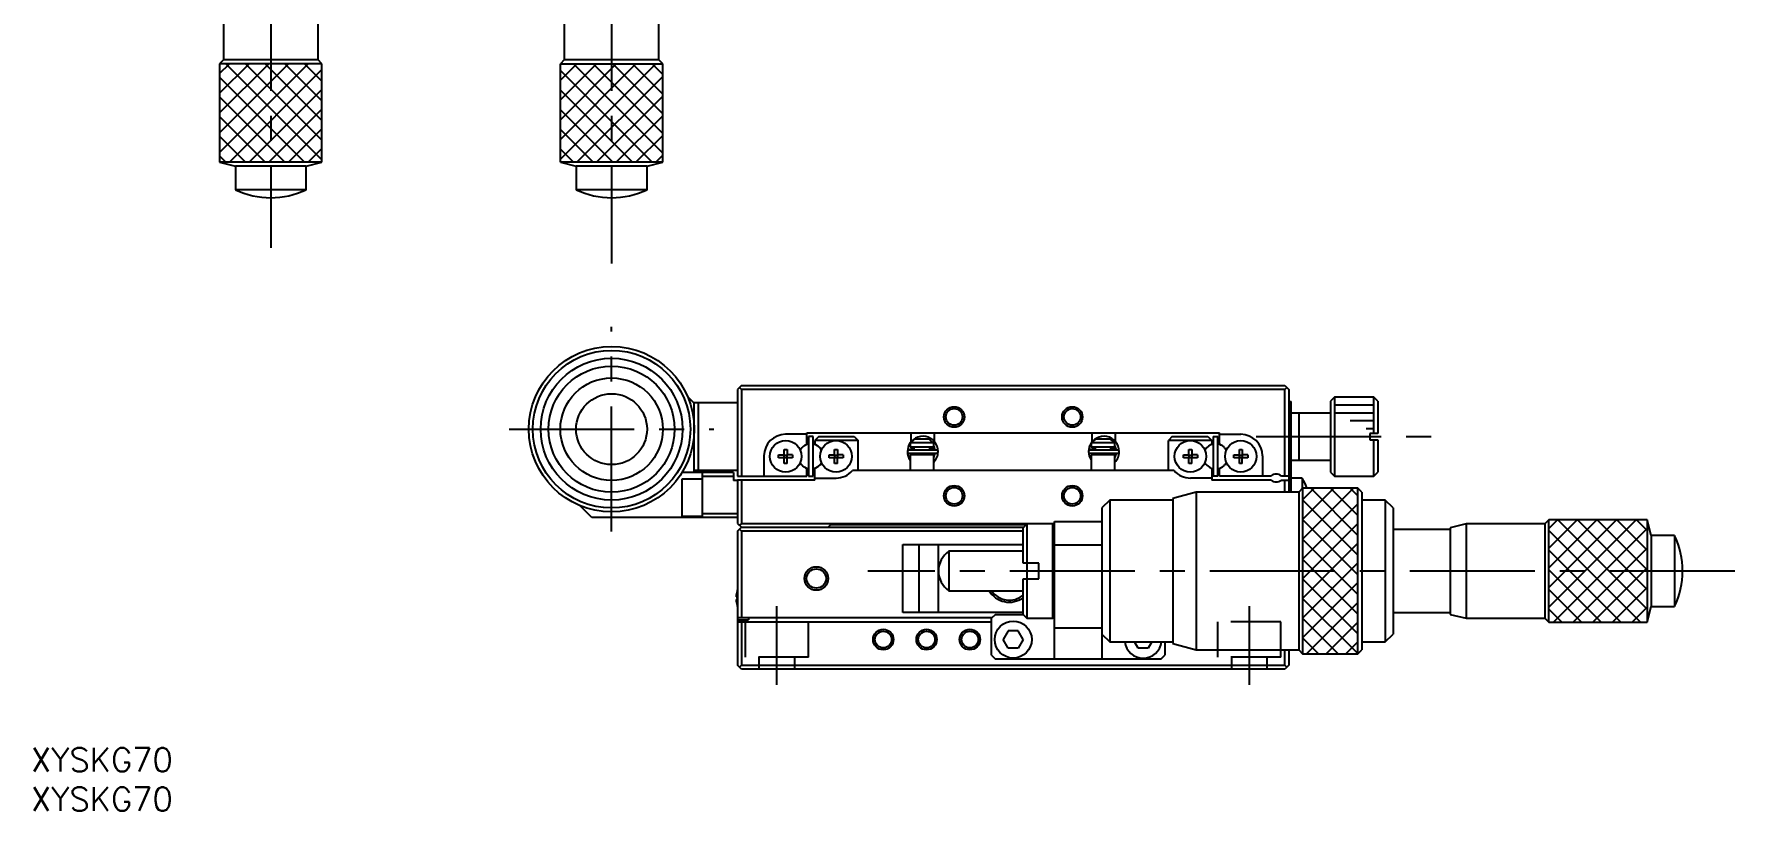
# Model space of a CAD drawing. Extents: x 0 to 444, y -8 to 265.
# Drawn here: x 0.4 to 216.4, y -8 to 90.6 of the extents above; entities that cross this region are included whole.
import ezdxf

# ---------------------------------------------------------------- set-up
doc = ezdxf.new("R2010")
doc.units = 0
doc.header["$LTSCALE"] = 0.5
doc.linetypes.add('CENTER', pattern=[50.8, 31.75, -6.35, 6.35, -6.35])
doc.linetypes.add('DASHED', pattern=[19.05, 12.7, -6.35])
for name, color, linetype in [('MSM_CENTER', 1, 'CENTER'), ('MSM_CONTINUOUS', 7, 'CONTINUOUS'), ('MSM_DASHED', 4, 'DASHED'), ('MSM_NARROW', 5, 'CONTINUOUS'), ('MSM_PART_NUMBER', 7, 'CONTINUOUS')]:
    doc.layers.add(name, color=color, linetype=linetype)
doc.styles.get("Standard").update_dxf_attribs({"font": 'txt.shx', "height": 3, "bigfont": 'bigfont.shx'})

# ---------------------------------------------------------------- blocks, each defined once
blk = doc.blocks.new('*U2')
at = {"layer": 'MSM_PART_NUMBER'}
blk.add_text('XYSKG70', height=3, dxfattribs=at).set_placement((0, -3))
blk = doc.blocks.new('*U3')
at = {"layer": 'MSM_PART_NUMBER'}
blk.add_text('XYSKG70', height=3, dxfattribs=at).set_placement((0, -8))

msp = doc.modelspace()

# ---------------------------------------------------------------- linework, layer by layer
at = {"layer": 'MSM_CENTER'}
for p, q in [((30.45, 175.475), (30.45, 63.475)), ((73.725, 175.475), (73.725, 61.475)), ((73.725, 27.45), (73.725, 53.45)), ((60.725, 40.45), (86.725, 40.45)), ((155.575, 39.5), (178.975, 39.5)), ((216.375, 22.45), (106.275, 22.45)), ((94.725, 8), (94.725, 18)), ((154.725, 8), (154.725, 18))]:
    msp.add_line(p, q, dxfattribs=at)
at = {"layer": 'MSM_CONTINUOUS'}
for p, q in [((24.45, 97.325), (24.45, 87.325)), ((36.45, 87.325), (36.45, 97.325)), ((67.725, 97.325), (67.725, 87.325)), ((79.725, 87.325), (79.725, 97.325)), ((24.45, 87.325), (23.95, 86.825)), ((23.95, 86.825), (23.95, 74.325)), ((36.95, 86.825), (23.95, 86.825)), ((36.45, 87.325), (24.45, 87.325)), ((36.95, 86.825), (36.45, 87.325)), ((36.95, 74.325), (36.95, 86.825)), ((67.725, 87.325), (67.225, 86.825)), ((67.225, 74.325), (67.225, 86.825)), ((67.225, 86.825), (80.225, 86.825)), ((79.725, 87.325), (67.725, 87.325)), ((80.225, 86.825), (79.725, 87.325)), ((80.225, 74.325), (80.225, 86.825)), ((36.95, 74.325), (23.95, 74.325)), ((23.95, 74.325), (25.95, 73.825)), ((34.95, 73.825), (25.95, 73.825)), ((25.95, 73.825), (25.95, 70.838167)), ((34.95, 73.825), (36.95, 74.325)), ((34.95, 70.838167), (34.95, 73.825)), ((80.225, 74.325), (67.225, 74.325)), ((67.225, 74.325), (69.225, 73.825)), ((78.225, 73.825), (69.225, 73.825)), ((69.225, 73.825), (69.225, 70.838167)), ((78.225, 73.825), (80.225, 74.325)), ((78.225, 70.838167), (78.225, 73.825)), ((34.95, 70.838167), (25.95, 70.838167)), ((78.225, 70.838167), (69.225, 70.838167)), ((90.225, 46), (89.725, 45.5)), ((89.725, 45.5), (89.725, 34.5)), ((89.975, 45.75), (90.225, 45.5)), ((90.225, 46), (159.225, 46)), ((90.225, 45.5), (90.225, 34.5)), ((159.225, 45.5), (90.225, 45.5)), ((159.225, 46), (159.725, 45.5)), ((159.225, 45.5), (159.475, 45.75)), ((159.225, 34.5), (159.225, 45.5)), ((159.725, 45.5), (159.725, 32.45)), ((84.225, 43.75), (83.36635, 44.60865)), ((89.725, 43.8), (84.175, 43.8)), ((84.225, 34.95), (84.225, 43.75)), ((84.725, 43.8), (84.725, 35.2)), ((159.725, 43.95), (160.025, 43.95)), ((160.025, 32.45), (160.025, 43.95)), ((165.525, 44.5), (165.025, 44)), ((165.025, 44), (165.025, 35)), ((165.525, 44.5), (165.525, 34.5)), ((170.525, 44.5), (165.525, 44.5)), ((170.525, 39.9), (170.525, 44.5)), ((171.025, 44), (170.525, 44.5)), ((171.025, 44), (171.025, 39.9)), ((165.025, 42.5), (160.025, 42.5)), ((161.025, 36.5), (161.025, 42.5)), ((98.525, 39.8), (95.825, 39.8)), ((98.525, 40), (150.925, 40)), ((98.525, 38.544412), (98.525, 40)), ((99.325, 39.5), (98.725, 39.5)), ((98.725, 39.5), (98.725, 34.5)), ((99.325, 34.5), (99.325, 39.5)), ((100.025, 39.5), (99.525, 39)), ((105.025, 39), (99.525, 39)), ((99.525, 39), (99.525, 38.544412)), ((100.025, 39.5), (104.525, 39.5)), ((104.525, 39.5), (105.025, 39)), ((105.025, 35.2), (105.025, 39)), ((111.679317, 38.7), (112.208485, 39.2)), ((111.725, 40), (111.725, 38.830467)), ((114.041515, 39.2), (112.208485, 39.2)), ((114.041515, 39.2), (114.570683, 38.7)), ((114.725, 38.854129), (114.725, 40)), ((134.679317, 38.7), (135.208485, 39.2)), ((134.725, 40), (134.725, 38.830467)), ((137.041515, 39.2), (135.208485, 39.2)), ((137.041515, 39.2), (137.570683, 38.7)), ((137.725, 38.854129), (137.725, 40)), ((144.925, 39.5), (144.425, 39)), ((144.425, 35.2), (144.425, 39)), ((149.925, 39), (144.425, 39)), ((144.925, 39.5), (149.425, 39.5)), ((149.425, 39.5), (149.925, 39)), ((149.925, 39), (149.925, 38.544412)), ((150.124998, 39.5), (150.124998, 34.5)), ((150.125, 39.5), (150.725, 39.5)), ((150.725, 34.5), (150.725, 39.5)), ((150.925, 38.544412), (150.925, 40)), ((150.925, 39.8), (153.625, 39.8)), ((170.025, 39.9), (170.025, 39.1)), ((171.025, 39.9), (170.025, 39.9)), ((170.025, 39.1), (171.025, 39.1)), ((170.525, 34.5), (170.525, 39.1)), ((171.025, 39.1), (171.025, 35)), ((93.075, 37.05), (93.075, 34.5)), ((94.938639, 36.82), (94.938639, 37.18)), ((94.938639, 37.18), (95.645, 37.18)), ((95.645, 36.82), (94.938639, 36.82)), ((95.645, 37.886361), (96.005, 37.886361)), ((95.645, 37.18), (95.645, 37.886361)), ((95.655372, 37.169628), (95.645, 37.18)), ((95.655372, 36.830372), (95.645, 36.82)), ((95.645, 36.113639), (95.645, 36.82)), ((95.655372, 36.830372), (95.655372, 37.169628)), ((95.655372, 37.169628), (95.994628, 37.169628)), ((95.994628, 36.830372), (95.655372, 36.830372)), ((95.994628, 37.169628), (96.005, 37.18)), ((95.994628, 37.169628), (95.994628, 36.830372)), ((95.994628, 36.830372), (96.005, 36.82)), ((96.005, 37.886361), (96.005, 37.18)), ((96.711361, 37.18), (96.005, 37.18)), ((96.711361, 36.82), (96.005, 36.82)), ((96.005, 36.113639), (96.005, 36.82)), ((96.711361, 37.18), (96.711361, 36.82)), ((98.23125, 38.374815), (98.525, 38.544412)), ((99.525, 38.544412), (99.81875, 38.374815)), ((101.338639, 36.82), (101.338639, 37.18)), ((101.338639, 37.18), (102.045, 37.18)), ((102.045, 36.82), (101.338639, 36.82)), ((102.045, 37.886361), (102.405, 37.886361)), ((102.045, 37.18), (102.045, 37.886361)), ((102.055372, 37.169628), (102.045, 37.18)), ((102.055372, 36.830372), (102.045, 36.82)), ((102.045, 36.113639), (102.045, 36.82)), ((102.055372, 36.830372), (102.055372, 37.169628)), ((102.055372, 37.169628), (102.394628, 37.169628)), ((102.394628, 36.830372), (102.055372, 36.830372)), ((102.394628, 37.169628), (102.405, 37.18)), ((102.394628, 37.169628), (102.394628, 36.830372)), ((102.394628, 36.830372), (102.405, 36.82)), ((102.405, 37.886361), (102.405, 37.18)), ((103.111361, 37.18), (102.405, 37.18)), ((103.111361, 36.82), (102.405, 36.82)), ((102.405, 36.113639), (102.405, 36.82)), ((103.111361, 37.18), (103.111361, 36.82)), ((111.42792, 38.323491), (111.291191, 37.633656)), ((111.392614, 38.141147), (111.391513, 38.106901)), ((111.391513, 38.106901), (111.392124, 38.072643)), ((111.392124, 38.072643), (111.394446, 38.038459)), ((111.395425, 38.175298), (111.392614, 38.141147)), ((111.394446, 38.038459), (111.398474, 38.00443)), ((111.39994, 38.20927), (111.395425, 38.175298)), ((111.398474, 38.00443), (111.404196, 37.97064)), ((111.406148, 38.24298), (111.39994, 38.20927)), ((111.404196, 37.97064), (111.4116, 37.937171)), ((111.414033, 38.276346), (111.406148, 38.24298)), ((111.4116, 37.937171), (111.420667, 37.904107)), ((111.423578, 38.309286), (111.414033, 38.276346)), ((111.420667, 37.904107), (111.431377, 37.871527)), ((111.43476, 38.341717), (111.423578, 38.309286)), ((111.431377, 37.871527), (111.443702, 37.839511)), ((111.446835, 38.371894), (111.43476, 38.341717)), ((111.443702, 37.839511), (111.457613, 37.808138)), ((111.450637, 38.374557), (111.446835, 38.371894)), ((111.452867, 38.375001), (111.450637, 38.374557)), ((111.460601, 38.401051), (111.451419, 38.380202)), ((111.45162, 38.380771), (111.624999, 38.333644)), ((111.457261, 38.375256), (111.452867, 38.375001)), ((111.462767, 38.374984), (111.457261, 38.375256)), ((111.457613, 37.808138), (111.461538, 37.79999)), ((111.469348, 38.374186), (111.462767, 38.374984)), ((111.476963, 38.372868), (111.469348, 38.374186)), ((111.48556, 38.371038), (111.476963, 38.372868)), ((114.984909, 37.801506), (111.484909, 37.801506)), ((111.484909, 37.411506), (114.984909, 37.411506)), ((111.495082, 38.368709), (111.48556, 38.371038)), ((111.505468, 38.365895), (111.495082, 38.368709)), ((111.516648, 38.362616), (111.505468, 38.365895)), ((111.52855, 38.358892), (111.516648, 38.362616)), ((111.541094, 38.354749), (111.52855, 38.358892)), ((111.554198, 38.350214), (111.541094, 38.354749)), ((111.567775, 38.345316), (111.554198, 38.350214)), ((111.581737, 38.340088), (111.567775, 38.345316)), ((111.595992, 38.334564), (111.581737, 38.340088)), ((111.610444, 38.328781), (111.595992, 38.334564)), ((111.625, 38.322777), (111.610444, 38.328781)), ((111.625, 38.7), (111.625, 38.2)), ((114.625, 38.7), (111.625, 38.7)), ((111.625, 38.2), (114.625, 38.2)), ((111.625, 37.2), (111.625, 35.2)), ((114.625, 37.2), (111.625, 37.2)), ((111.733323, 37.199901), (111.691281, 37.411484)), ((111.781535, 38.106807), (111.782165, 38.121877)), ((111.781674, 38.091727), (111.781535, 38.106807)), ((111.782582, 38.076677), (111.781674, 38.091727)), ((111.782165, 38.121877), (111.783563, 38.136897)), ((111.784256, 38.061697), (111.782582, 38.076677)), ((111.783563, 38.136897), (111.785726, 38.151829)), ((111.786689, 38.046825), (111.784256, 38.061697)), ((111.785726, 38.151829), (111.788648, 38.166632)), ((111.789875, 38.0321), (111.786689, 38.046825)), ((111.788648, 38.166632), (111.792321, 38.181267)), ((111.793803, 38.01756), (111.789875, 38.0321)), ((111.792321, 38.181267), (111.796733, 38.195697)), ((111.798463, 38.003243), (111.793803, 38.01756)), ((111.796733, 38.195697), (111.798215, 38.200026)), ((111.803839, 37.989183), (111.798463, 38.003243)), ((111.799612, 38), (112.125, 38)), ((111.809917, 37.975418), (111.803839, 37.989183)), ((111.816679, 37.96198), (111.809917, 37.975418)), ((111.824107, 37.948903), (111.816679, 37.96198)), ((111.832179, 37.936219), (111.824107, 37.948903)), ((111.840873, 37.923957), (111.832179, 37.936219)), ((111.850168, 37.912147), (111.840873, 37.923957)), ((111.860036, 37.900817), (111.850168, 37.912147)), ((111.870454, 37.889994), (111.860036, 37.900817)), ((111.881394, 37.879701), (111.870454, 37.889994)), ((111.892828, 37.869963), (111.881394, 37.879701)), ((111.904727, 37.860801), (111.892828, 37.869963)), ((111.917062, 37.852236), (111.904727, 37.860801)), ((111.929802, 37.844288), (111.917062, 37.852236)), ((111.942916, 37.836973), (111.929802, 37.844288)), ((111.956373, 37.830309), (111.942916, 37.836973)), ((111.970139, 37.824309), (111.956373, 37.830309)), ((111.984182, 37.818987), (111.970139, 37.824309)), ((111.998468, 37.814354), (111.984182, 37.818987)), ((112.012964, 37.810422), (111.998468, 37.814354)), ((112.027636, 37.807198), (112.012964, 37.810422)), ((112.042448, 37.804689), (112.027636, 37.807198)), ((112.057366, 37.802902), (112.042448, 37.804689)), ((112.072355, 37.80184), (112.057366, 37.802902)), ((112.086589, 37.801506), (112.072355, 37.80184)), ((112.125, 38.2), (112.125, 37.801506)), ((112.125, 37.411506), (112.125, 37.2)), ((114.125, 37.801506), (114.125, 38.2)), ((114.125, 38), (114.6704, 38)), ((114.125, 37.2), (114.125, 37.411506)), ((114.225, 37.801506), (114.225, 38)), ((114.225, 37.2), (114.225, 37.411506)), ((114.390265, 37.80159), (114.383228, 37.801506)), ((114.405278, 37.802303), (114.390265, 37.80159)), ((114.42024, 37.803744), (114.405278, 37.802303)), ((114.435118, 37.805909), (114.42024, 37.803744)), ((114.449874, 37.808795), (114.435118, 37.805909)), ((114.464476, 37.812396), (114.449874, 37.808795)), ((114.478887, 37.816703), (114.464476, 37.812396)), ((114.493073, 37.821708), (114.478887, 37.816703)), ((114.507001, 37.827401), (114.493073, 37.821708)), ((114.520636, 37.833769), (114.507001, 37.827401)), ((114.533946, 37.840798), (114.520636, 37.833769)), ((114.546897, 37.848473), (114.533946, 37.840798)), ((114.559457, 37.856778), (114.546897, 37.848473)), ((114.571594, 37.865693), (114.559457, 37.856778)), ((114.583279, 37.875199), (114.571594, 37.865693)), ((114.594481, 37.885274), (114.583279, 37.875199)), ((114.60517, 37.895894), (114.594481, 37.885274)), ((114.61532, 37.907036), (114.60517, 37.895894)), ((114.624903, 37.918673), (114.61532, 37.907036)), ((114.633893, 37.930777), (114.624903, 37.918673)), ((114.625, 38.2), (114.625, 38.7)), ((114.625, 35.2), (114.625, 37.2)), ((114.66773, 37), (114.625, 37)), ((114.625064, 38.304752), (114.778543, 37.801548)), ((114.77822, 37.411452), (114.625087, 36.907825)), ((114.642266, 37.943318), (114.633893, 37.930777)), ((114.65, 37.956267), (114.642266, 37.943318)), ((114.657072, 37.969591), (114.65, 37.956267)), ((114.663463, 37.983257), (114.657072, 37.969591)), ((114.669155, 37.99723), (114.663463, 37.983257)), ((114.664155, 38.219748), (114.664533, 38.218248)), ((114.664423, 38.218482), (114.670203, 38.203922)), ((114.674131, 38.011474), (114.669155, 37.99723)), ((114.670203, 38.203922), (114.675029, 38.189655)), ((114.678378, 38.025954), (114.674131, 38.011474)), ((114.675029, 38.189655), (114.679126, 38.175158)), ((114.681883, 38.04063), (114.678378, 38.025954)), ((114.679126, 38.175158), (114.682481, 38.160468)), ((114.684636, 38.055466), (114.681883, 38.04063)), ((114.682481, 38.160468), (114.685085, 38.145621)), ((114.68663, 38.070422), (114.684636, 38.055466)), ((114.685085, 38.145621), (114.686929, 38.130658)), ((114.687858, 38.085459), (114.68663, 38.070422)), ((114.686929, 38.130658), (114.688008, 38.115617)), ((114.688318, 38.100537), (114.687858, 38.085459)), ((114.688008, 38.115617), (114.688318, 38.100537)), ((115.018794, 38.37751), (115.018246, 38.380579)), ((115.044172, 38.315697), (115.022982, 38.371894)), ((134.42792, 38.323491), (134.291191, 37.633656)), ((134.392614, 38.141147), (134.391513, 38.106901)), ((134.391513, 38.106901), (134.392124, 38.072643)), ((134.392124, 38.072643), (134.394446, 38.038459)), ((134.395425, 38.175298), (134.392614, 38.141147)), ((134.394446, 38.038459), (134.398474, 38.00443)), ((134.39994, 38.20927), (134.395425, 38.175298)), ((134.398474, 38.00443), (134.404196, 37.97064)), ((134.406148, 38.24298), (134.39994, 38.20927)), ((134.404196, 37.97064), (134.4116, 37.937171)), ((134.414033, 38.276346), (134.406148, 38.24298)), ((134.4116, 37.937171), (134.420667, 37.904107)), ((134.423578, 38.309286), (134.414033, 38.276346)), ((134.420667, 37.904107), (134.431377, 37.871527)), ((134.43476, 38.341717), (134.423578, 38.309286)), ((134.431377, 37.871527), (134.443702, 37.839511)), ((134.446835, 38.371894), (134.43476, 38.341717)), ((134.443702, 37.839511), (134.457613, 37.808138)), ((134.450637, 38.374557), (134.446835, 38.371894)), ((134.460601, 38.401051), (134.448722, 38.373946)), ((134.452845, 38.374998), (134.450637, 38.374557)), ((134.45162, 38.380771), (134.624999, 38.333644)), ((134.457234, 38.375256), (134.452845, 38.374998)), ((134.462736, 38.374986), (134.457234, 38.375256)), ((134.457613, 37.808138), (134.461538, 37.79999)), ((134.469315, 38.374191), (134.462736, 38.374986)), ((134.476928, 38.372874), (134.469315, 38.374191)), ((134.485524, 38.371046), (134.476928, 38.372874)), ((137.984909, 37.801506), (134.484909, 37.801506)), ((134.484909, 37.411506), (137.984909, 37.411506)), ((134.495047, 38.368718), (134.485524, 38.371046)), ((134.505433, 38.365905), (134.495047, 38.368718)), ((134.516615, 38.362626), (134.505433, 38.365905)), ((134.528519, 38.358902), (134.516615, 38.362626)), ((134.541066, 38.354758), (134.528519, 38.358902)), ((134.554174, 38.350222), (134.541066, 38.354758)), ((134.567756, 38.345323), (134.554174, 38.350222)), ((134.581722, 38.340094), (134.567756, 38.345323)), ((134.595981, 38.334568), (134.581722, 38.340094)), ((134.610439, 38.328783), (134.595981, 38.334568)), ((134.625, 38.322777), (134.610439, 38.328783)), ((134.625, 38.7), (134.625, 38.2)), ((137.625, 38.7), (134.625, 38.7)), ((134.625, 38.2), (137.625, 38.2)), ((134.625, 37.2), (134.625, 35.2)), ((137.625, 37.2), (134.625, 37.2)), ((134.733323, 37.199901), (134.691281, 37.411484)), ((134.781535, 38.106807), (134.782165, 38.121877)), ((134.781674, 38.091727), (134.781535, 38.106807)), ((134.782582, 38.076677), (134.781674, 38.091727)), ((134.782165, 38.121877), (134.783563, 38.136897)), ((134.784256, 38.061697), (134.782582, 38.076677)), ((134.783563, 38.136897), (134.785726, 38.151829)), ((134.786689, 38.046825), (134.784256, 38.061697)), ((134.785726, 38.151829), (134.788648, 38.166632)), ((134.789875, 38.0321), (134.786689, 38.046825)), ((134.788648, 38.166632), (134.792321, 38.181267)), ((134.793803, 38.01756), (134.789875, 38.0321)), ((134.792321, 38.181267), (134.796733, 38.195697)), ((134.798463, 38.003243), (134.793803, 38.01756)), ((134.796733, 38.195697), (134.798215, 38.200026)), ((134.803839, 37.989183), (134.798463, 38.003243)), ((134.799612, 38), (135.125, 38)), ((134.809917, 37.975418), (134.803839, 37.989183)), ((134.816679, 37.96198), (134.809917, 37.975418)), ((134.824107, 37.948903), (134.816679, 37.96198)), ((134.832179, 37.936219), (134.824107, 37.948903)), ((134.840873, 37.923957), (134.832179, 37.936219)), ((134.850168, 37.912147), (134.840873, 37.923957)), ((134.860036, 37.900817), (134.850168, 37.912147)), ((134.870454, 37.889994), (134.860036, 37.900817)), ((134.881394, 37.879701), (134.870454, 37.889994)), ((134.892828, 37.869963), (134.881394, 37.879701)), ((134.904727, 37.860801), (134.892828, 37.869963)), ((134.917062, 37.852236), (134.904727, 37.860801)), ((134.929802, 37.844288), (134.917062, 37.852236)), ((134.942916, 37.836973), (134.929802, 37.844288)), ((134.956373, 37.830309), (134.942916, 37.836973)), ((134.970139, 37.824309), (134.956373, 37.830309)), ((134.984182, 37.818987), (134.970139, 37.824309)), ((134.998468, 37.814354), (134.984182, 37.818987)), ((135.012964, 37.810422), (134.998468, 37.814354)), ((135.027636, 37.807198), (135.012964, 37.810422)), ((135.042448, 37.804689), (135.027636, 37.807198)), ((135.057366, 37.802902), (135.042448, 37.804689)), ((135.072355, 37.80184), (135.057366, 37.802902)), ((135.086589, 37.801506), (135.072355, 37.80184)), ((135.125, 38.2), (135.125, 37.801506)), ((135.125, 37.411506), (135.125, 37.2)), ((137.125, 37.801506), (137.125, 38.2)), ((137.125, 38), (137.6704, 38)), ((137.125, 37.2), (137.125, 37.411506)), ((137.225, 37.801506), (137.225, 38)), ((137.225, 37.2), (137.225, 37.411506)), ((137.390265, 37.80159), (137.383228, 37.801506)), ((137.405278, 37.802303), (137.390265, 37.80159)), ((137.42024, 37.803744), (137.405278, 37.802303)), ((137.435118, 37.805909), (137.42024, 37.803744)), ((137.449874, 37.808795), (137.435118, 37.805909)), ((137.464476, 37.812396), (137.449874, 37.808795)), ((137.478887, 37.816703), (137.464476, 37.812396)), ((137.493073, 37.821708), (137.478887, 37.816703)), ((137.507001, 37.827401), (137.493073, 37.821708)), ((137.520636, 37.833769), (137.507001, 37.827401)), ((137.533946, 37.840798), (137.520636, 37.833769)), ((137.546897, 37.848473), (137.533946, 37.840798)), ((137.559457, 37.856778), (137.546897, 37.848473)), ((137.571594, 37.865693), (137.559457, 37.856778)), ((137.583279, 37.875199), (137.571594, 37.865693)), ((137.594481, 37.885274), (137.583279, 37.875199)), ((137.60517, 37.895894), (137.594481, 37.885274)), ((137.61532, 37.907036), (137.60517, 37.895894)), ((137.624903, 37.918673), (137.61532, 37.907036)), ((137.633893, 37.930777), (137.624903, 37.918673)), ((137.625, 38.2), (137.625, 38.7)), ((137.625, 35.2), (137.625, 37.2)), ((137.66773, 37), (137.625, 37)), ((137.625064, 38.304752), (137.778543, 37.801548)), ((137.77822, 37.411452), (137.625087, 36.907825)), ((137.642266, 37.943318), (137.633893, 37.930777)), ((137.65, 37.956267), (137.642266, 37.943318)), ((137.657072, 37.969591), (137.65, 37.956267)), ((137.663463, 37.983257), (137.657072, 37.969591)), ((137.669155, 37.99723), (137.663463, 37.983257)), ((137.664155, 38.219748), (137.664533, 38.218248)), ((137.664423, 38.218482), (137.670203, 38.203922)), ((137.674131, 38.011474), (137.669155, 37.99723)), ((137.670203, 38.203922), (137.675029, 38.189655)), ((137.678378, 38.025954), (137.674131, 38.011474)), ((137.675029, 38.189655), (137.679126, 38.175158)), ((137.681883, 38.04063), (137.678378, 38.025954)), ((137.679126, 38.175158), (137.682481, 38.160468)), ((137.684636, 38.055466), (137.681883, 38.04063)), ((137.682481, 38.160468), (137.685085, 38.145621)), ((137.68663, 38.070422), (137.684636, 38.055466)), ((137.685085, 38.145621), (137.686929, 38.130658)), ((137.687858, 38.085459), (137.68663, 38.070422)), ((137.686929, 38.130658), (137.688008, 38.115617)), ((137.688318, 38.100537), (137.687858, 38.085459)), ((137.688008, 38.115617), (137.688318, 38.100537)), ((138.018794, 38.37751), (138.018246, 38.380579)), ((138.044172, 38.315697), (138.022982, 38.371894)), ((146.338639, 36.82), (146.338639, 37.18)), ((146.338639, 37.18), (147.045, 37.18)), ((147.045, 36.82), (146.338639, 36.82)), ((147.045, 37.886361), (147.405, 37.886361)), ((147.045, 37.18), (147.045, 37.886361)), ((147.055372, 37.169628), (147.045, 37.18)), ((147.055372, 36.830372), (147.045, 36.82)), ((147.045, 36.113639), (147.045, 36.82)), ((147.055372, 36.830372), (147.055372, 37.169628)), ((147.055372, 37.169628), (147.394628, 37.169628)), ((147.394628, 36.830372), (147.055372, 36.830372)), ((147.394628, 37.169628), (147.405, 37.18)), ((147.394628, 37.169628), (147.394628, 36.830372)), ((147.394628, 36.830372), (147.405, 36.82)), ((147.405, 37.886361), (147.405, 37.18)), ((148.111361, 37.18), (147.405, 37.18)), ((148.111361, 36.82), (147.405, 36.82)), ((147.405, 36.113639), (147.405, 36.82)), ((148.111361, 37.18), (148.111361, 36.82)), ((149.925, 38.544412), (149.63125, 38.374815)), ((151.21875, 38.374815), (150.925, 38.544412)), ((152.738639, 36.82), (152.738639, 37.18)), ((152.738639, 37.18), (153.445, 37.18)), ((153.445, 36.82), (152.738639, 36.82)), ((153.445, 37.886361), (153.805, 37.886361)), ((153.445, 37.18), (153.445, 37.886361)), ((153.455372, 37.169628), (153.445, 37.18)), ((153.455372, 36.830372), (153.445, 36.82)), ((153.445, 36.113639), (153.445, 36.82)), ((153.455372, 36.830372), (153.455372, 37.169628)), ((153.455372, 37.169628), (153.794628, 37.169628)), ((153.794628, 36.830372), (153.455372, 36.830372)), ((153.794628, 37.169628), (153.805, 37.18)), ((153.794628, 37.169628), (153.794628, 36.830372)), ((153.794628, 36.830372), (153.805, 36.82)), ((153.805, 37.886361), (153.805, 37.18)), ((154.511361, 37.18), (153.805, 37.18)), ((154.511361, 36.82), (153.805, 36.82)), ((153.805, 36.113639), (153.805, 36.82)), ((154.511361, 37.18), (154.511361, 36.82)), ((156.375, 37.05), (156.375, 34.5)), ((89.225, 34.95), (82.669272, 34.95)), ((89.725, 35.2), (84.225, 35.2)), ((85.225, 34.95), (85.225, 29.25)), ((89.225, 34.95), (89.225, 33.95)), ((96.005, 36.113639), (95.645, 36.113639)), ((98.525, 35.455588), (98.23125, 35.625185)), ((98.525, 34.5), (98.525, 35.455588)), ((99.81875, 35.625185), (99.525, 35.455588)), ((99.525, 34), (99.525, 35.455588)), ((102.405, 36.113639), (102.045, 36.113639)), ((145.145938, 35.2), (104.304062, 35.2)), ((147.405, 36.113639), (147.045, 36.113639)), ((149.63125, 35.625185), (149.925, 35.455588)), ((149.925, 35.455588), (149.925, 34)), ((150.925, 35.455588), (151.21875, 35.625185)), ((150.925, 34.5), (150.925, 35.455588)), ((153.805, 36.113639), (153.445, 36.113639)), ((160.025, 36.5), (165.025, 36.5)), ((165.025, 35), (165.525, 34.5)), ((170.525, 34.5), (171.025, 35)), ((85.225, 34.1), (82.625, 34.1)), ((82.625, 34.1), (82.625, 29.4)), ((89.225, 34.45), (85.225, 34.45)), ((89.725, 33.95), (89.225, 33.95)), ((89.725, 34.5), (98.525, 34.5)), ((89.725, 34), (89.725, 28.5)), ((99.525, 34), (89.725, 34)), ((90.225, 34), (90.225, 28.5)), ((98.725, 34.5), (99.325, 34.5)), ((99.525, 34.25), (102.225, 34.25)), ((147.975, 32.45), (144.975, 31.65)), ((149.925, 34.25), (147.225, 34.25)), ((147.975, 32.45), (147.975, 12.45)), ((160.975, 32.45), (147.975, 32.45)), ((157.463562, 34), (149.925, 34)), ((150.725, 34.5), (150.125, 34.5)), ((157.463562, 34.5), (150.925, 34.5)), ((159.725, 34.5), (158.786438, 34.5)), ((158.786438, 34), (159.725, 34)), ((159.225, 32.45), (159.225, 34)), ((161.416657, 34.25), (160.025, 34.25)), ((161.475, 32.95), (160.975, 32.45)), ((160.975, 32.45), (160.975, 12.45)), ((161.416657, 34.25), (161.416657, 32.891657)), ((161.475, 32.95), (161.475, 11.95)), ((168.475, 32.95), (161.475, 32.95)), ((161.987581, 33.00859), (161.994436, 33.011933)), ((165.525, 34.5), (170.525, 34.5)), ((168.975, 32.45), (168.475, 32.95)), ((168.475, 11.95), (168.475, 32.95)), ((168.975, 32.45), (168.975, 12.45)), ((71.225, 29.25), (69.739001, 30.735999)), ((136.975, 31.45), (135.975, 30.45)), ((135.975, 30.45), (135.975, 11.25)), ((136.975, 31.45), (136.975, 13.45)), ((144.975, 31.45), (136.975, 31.45)), ((144.975, 31.65), (144.975, 13.25)), ((171.975, 31.45), (168.975, 31.45)), ((171.975, 31.45), (171.975, 13.45)), ((172.975, 30.45), (171.975, 31.45)), ((172.975, 30.45), (172.975, 14.45)), ((89.725, 29.25), (71.225, 29.25)), ((82.625, 29.4), (85.225, 29.4)), ((85.225, 29.75), (89.725, 29.75)), ((89.725, 28.5), (90.225, 28)), ((90.225, 28.5), (89.975, 28.25)), ((90.225, 28.5), (129.975, 28.5)), ((101.225, 28), (101.575, 28.35)), ((101.575, 28.35), (126.375, 28.35)), ((126.475, 28.45), (125.975, 27.95)), ((129.775, 28.45), (126.475, 28.45)), ((126.475, 28.45), (126.475, 16.45)), ((129.975, 28.25), (129.775, 28.45)), ((129.775, 16.45), (129.775, 28.45)), ((129.875, 28.35), (129.975, 28.35)), ((129.975, 28.75), (135.975, 28.75)), ((129.975, 11.25), (129.975, 28.75)), ((182.225, 28.45), (180.225, 27.95)), ((182.225, 28.45), (182.225, 16.45)), ((192.225, 28.45), (182.225, 28.45)), ((192.725, 28.95), (192.225, 28.45)), ((192.225, 28.45), (192.225, 16.45)), ((205.225, 28.95), (192.725, 28.95)), ((192.725, 15.95), (192.725, 28.95)), ((205.725, 26.95), (205.225, 28.95)), ((205.225, 28.95), (205.225, 15.95)), ((89.725, 27.5), (90.225, 28)), ((89.725, 27.5), (89.725, 10.5)), ((89.975, 27.75), (90.225, 27.5)), ((90.225, 28), (126.025, 28)), ((125.975, 27.5), (90.225, 27.5)), ((90.225, 27.5), (90.225, 16.5)), ((125.975, 23.45), (125.975, 27.95)), ((180.225, 27.7), (172.975, 27.7)), ((180.225, 27.95), (180.225, 16.95)), ((205.725, 26.95), (205.725, 17.95)), ((208.711833, 26.95), (205.725, 26.95)), ((208.711833, 26.95), (208.711833, 17.95)), ((110.725, 17.2), (110.725, 25.8)), ((110.725, 25.8), (125.975, 25.8)), ((112.725, 25.8), (112.725, 17.2)), ((115.225, 17.2), (115.225, 25.8)), ((116.566688, 24.95), (116.566688, 19.95)), ((125.975, 24.95), (116.566688, 24.95)), ((135.975, 25.75), (129.975, 25.75)), ((127.975, 23.45), (125.975, 23.45)), ((127.975, 21.45), (127.975, 23.45)), ((89.650856, 19.888616), (89.655478, 19.886361)), ((116.566688, 19.95), (125.975, 19.95)), ((125.975, 16.95), (125.975, 21.45)), ((125.975, 21.45), (127.975, 21.45)), ((89.535141, 19.18), (89.655478, 19.18)), ((89.655478, 18.82), (89.535141, 18.82)), ((89.655478, 18.113639), (89.650856, 18.111384)), ((89.655478, 19.18), (89.655478, 18.82)), ((205.225, 15.95), (205.725, 17.95)), ((205.725, 17.95), (208.711833, 17.95)), ((122.025, 16.5), (89.725, 16.5)), ((89.725, 16.25), (91.125, 16.25)), ((89.725, 16), (121.975, 16)), ((90.225, 16), (90.225, 10.5)), ((91.125, 16.5), (91.125, 16.25)), ((125.975, 17.2), (110.725, 17.2)), ((122.475, 16.95), (121.975, 16.45)), ((121.975, 11.75), (121.975, 16.45)), ((122.475, 16.95), (125.975, 16.95)), ((125.975, 16.95), (126.475, 16.45)), ((126.475, 16.45), (129.775, 16.45)), ((129.775, 16.45), (129.975, 16.65)), ((129.975, 15.25), (135.975, 15.25)), ((172.975, 17.2), (180.225, 17.2)), ((180.225, 16.95), (182.225, 16.45)), ((182.225, 16.45), (192.225, 16.45)), ((192.225, 16.45), (192.725, 15.95)), ((192.725, 15.95), (205.225, 15.95)), ((124.089915, 14.85), (123.454829, 13.75)), ((124.089915, 12.65), (123.454829, 13.75)), ((125.360085, 14.85), (124.089915, 14.85)), ((125.995171, 13.75), (125.360085, 14.85)), ((125.995171, 13.75), (125.360085, 12.65)), ((135.975, 14.45), (136.975, 13.45)), ((136.975, 13.45), (144.975, 13.45)), ((140.589915, 12.65), (140.128034, 13.45)), ((142.321966, 13.45), (141.860085, 12.65)), ((143.975, 13.45), (143.975, 11.75)), ((144.975, 13.25), (147.975, 12.45)), ((168.975, 13.45), (171.975, 13.45)), ((171.975, 13.45), (172.975, 14.45)), ((121.975, 11.75), (122.475, 11.25)), ((143.475, 11.25), (122.475, 11.25)), ((125.360085, 12.65), (124.089915, 12.65)), ((141.860085, 12.65), (140.589915, 12.65)), ((143.475, 11.25), (143.975, 11.75)), ((147.975, 12.45), (160.975, 12.45)), ((159.225, 10.5), (159.225, 12.45)), ((159.725, 12.45), (159.725, 10.5)), ((160.975, 12.45), (161.475, 11.95)), ((161.475, 11.95), (168.475, 11.95)), ((168.475, 11.95), (168.975, 12.45)), ((90.225, 10), (89.725, 10.5)), ((90.225, 10.5), (89.975, 10.25)), ((90.225, 10.5), (159.225, 10.5)), ((159.225, 10), (90.225, 10)), ((159.475, 10.25), (159.225, 10.5)), ((159.725, 10.5), (159.225, 10))]:
    msp.add_line(p, q, dxfattribs=at)
for centre, radius in [((73.725, 40.45), 10.5), ((73.725, 40.45), 10), ((73.725, 40.45), 9), ((73.725, 40.45), 8), ((73.725, 40.45), 6.5), ((73.725, 40.45), 4.5), ((117.225, 42), 1.0565), ((132.225, 42), 1.0565), ((95.825, 37), 2), ((102.225, 37), 2), ((147.225, 37), 2), ((153.625, 37), 2), ((117.225, 32), 1.0565), ((132.225, 32), 1.0565), ((99.725, 21.5), 1.2295), ((124.725, 13.75), 2.35), ((108.225, 13.75), 1.0565), ((113.725, 13.75), 1.0565), ((119.225, 13.75), 1.0565)]:
    msp.add_circle(centre, radius, dxfattribs=at)
for centre, radius, start, end in [((30.45, 80.325), 10.5, 244.623066, 295.376934), ((73.725, 80.325), 10.5, 244.623066, 295.376934), ((95.825, 37.05), 2.75, 90, 180), ((113.234768, 37.606192), 1.944084, 0.719786, 156.812363), ((136.234768, 37.606192), 1.944084, 0.719786, 156.812363), ((153.625, 37.05), 2.75, 0, 90), ((99.13981, 36.885), 1.75, 134.995594, 148.113496), ((99.025001, 37), 1.5875, 120.000031, 149.566818), ((99.025001, 37), 1.5875, 100.893119, 120), ((99.025001, 37), 1.5875, 30.433263, 79.106923), ((98.91019, 36.885), 1.75, 31.886504, 45.004406), ((111.484909, 37.606506), 0.195, 90, 270), ((113.241624, 37.608416), 1.950705, 180.710984, 214.007692), ((113.238319, 37.605246), 1.940453, 315.632122, 359.301656), ((114.984909, 37.606506), 0.195, 270, 90), ((134.484909, 37.606506), 0.195, 90, 270), ((136.241624, 37.608416), 1.950705, 180.710984, 214.007692), ((136.238319, 37.605246), 1.940453, 315.632122, 359.301656), ((137.984909, 37.606506), 0.195, 270, 90), ((150.53981, 36.885), 1.75, 134.995594, 148.113496), ((150.424999, 37), 1.5875, 100.893037, 149.566737), ((150.424999, 37), 1.5875, 60, 79.106962), ((150.425, 37), 1.5875, 45, 60), ((150.31019, 36.885), 1.75, 31.886504, 45.004406), ((150.424999, 37), 1.5875, 30.433182, 44.999974), ((99.13981, 37.115), 1.75, 211.886504, 225.090487), ((99.025001, 37), 1.5875, 210.433182, 225.047695), ((99.025, 37), 1.5875, 225.094892, 240), ((99.025001, 37), 1.5875, 239.999969, 259.10691), ((99.025001, 37), 1.5875, 280.893045, 329.566737), ((98.91019, 37.115), 1.75, 314.995594, 328.113496), ((102.225, 37), 2.75, 270, 319.114807), ((147.225, 37), 2.75, 220.885193, 270), ((150.53981, 37.115), 1.75, 211.886504, 225.004406), ((150.424999, 37), 1.5875, 210.433263, 240.000031), ((150.424999, 37), 1.5875, 280.893089, 300), ((150.425, 37), 1.5875, 300, 315), ((150.424999, 37), 1.5875, 315.000026, 329.566818), ((150.31019, 37.115), 1.75, 314.995594, 328.113496), ((158.125, 33.75), 1, 48.590378, 131.409622), ((158.125, 34.75), 1, 228.590378, 311.409622), ((157.675, 31.75), 4.5, 16.285843, 33.748989), ((157.675, 31.75), 4.492483, 15.492539, 16.26943), ((199.225, 22.45), 10.5, 334.623066, 25.376934), ((118.225, 22.45), 3, 123.55731, 236.44269), ((92.725, 19), 3.194933, 163.893288, 176.770291), ((92.725, 19), 3.2, 159.635865, 163.877467), ((124.225, 21.5), 3, 211.108923, 305.685335), ((124.225, 21.5), 2.75, 214.307651, 309.521196), ((92.725, 19), 3.194933, 183.229709, 196.106712), ((92.725, 19), 3.2, 196.122533, 200.364135), ((141.225, 13.75), 2.35, 187.334369, 352.665631)]:
    msp.add_arc(centre, radius, start, end, dxfattribs=at)
at = {"layer": 'MSM_DASHED'}
for p, q in [((90.725, 11.5), (90.725, 16)), ((98.725, 11.5), (98.725, 16)), ((150.725, 11.5), (150.725, 16)), ((158.725, 16), (150.725, 16)), ((158.725, 11.5), (158.725, 16)), ((98.725, 11.5), (90.725, 11.5)), ((92.475, 10), (92.475, 11.5)), ((96.975, 10), (96.975, 11.5)), ((158.725, 11.5), (150.725, 11.5)), ((152.475, 10), (152.475, 11.5)), ((156.975, 10), (156.975, 11.5))]:
    msp.add_line(p, q, dxfattribs=at)
at = {"layer": 'MSM_NARROW'}
for p, q in [((23.95, 85.575), (25.2, 86.825)), ((23.95, 83.075), (27.7, 86.825)), ((23.95, 80.575), (30.2, 86.825)), ((23.95, 78.075), (32.7, 86.825)), ((23.95, 75.575), (35.2, 86.825)), ((24.75, 86.825), (36.95, 74.625)), ((27.25, 86.825), (36.95, 77.125)), ((29.75, 86.825), (36.95, 79.625)), ((32.25, 86.825), (36.95, 82.125)), ((34.75, 86.825), (36.95, 84.625)), ((67.225, 84.725), (69.325, 86.825)), ((67.225, 82.225), (71.825, 86.825)), ((67.225, 79.725), (74.325, 86.825)), ((67.225, 77.225), (76.825, 86.825)), ((67.225, 74.725), (79.325, 86.825)), ((68.875, 86.825), (80.225, 75.475)), ((71.375, 86.825), (80.225, 77.975)), ((73.875, 86.825), (80.225, 80.475)), ((76.375, 86.825), (80.225, 82.975)), ((78.875, 86.825), (80.225, 85.475)), ((23.95, 85.125), (34.75, 74.325)), ((25.2, 74.325), (36.95, 86.075)), ((67.225, 85.975), (78.875, 74.325)), ((69.325, 74.325), (80.225, 85.225)), ((23.95, 82.625), (32.25, 74.325)), ((27.7, 74.325), (36.95, 83.575)), ((67.225, 83.475), (76.375, 74.325)), ((71.825, 74.325), (80.225, 82.725)), ((23.95, 80.125), (29.75, 74.325)), ((30.2, 74.325), (36.95, 81.075)), ((67.225, 80.975), (73.875, 74.325)), ((74.325, 74.325), (80.225, 80.225)), ((32.7, 74.325), (36.95, 78.575)), ((67.225, 78.475), (71.375, 74.325)), ((23.95, 77.625), (27.25, 74.325)), ((35.2, 74.325), (36.95, 76.075)), ((67.225, 75.975), (68.875, 74.325)), ((76.825, 74.325), (80.225, 77.725)), ((23.95, 75.125), (24.75, 74.325)), ((79.325, 74.325), (80.225, 75.225)), ((170.525, 43.5), (165.525, 43.5)), ((170.525, 42.5), (165.525, 42.5)), ((170.525, 41.5), (167.525, 41.5)), ((170.525, 40.5), (169.525, 40.5)), ((161.475, 31.475), (162.95, 32.95)), ((161.475, 28.975), (165.45, 32.95)), ((161.475, 26.475), (167.95, 32.95)), ((162.5, 32.95), (168.475, 26.975)), ((165, 32.95), (168.475, 29.475)), ((167.5, 32.95), (168.475, 31.975)), ((161.475, 31.475), (168.475, 24.475)), ((161.475, 23.975), (168.475, 30.975)), ((161.475, 28.975), (168.475, 21.975)), ((161.475, 21.475), (168.475, 28.475)), ((192.725, 27.85), (193.825, 28.95)), ((192.725, 25.35), (196.325, 28.95)), ((192.725, 22.85), (198.825, 28.95)), ((192.725, 20.35), (201.325, 28.95)), ((192.725, 17.85), (203.825, 28.95)), ((193.875, 28.95), (205.225, 17.6)), ((196.375, 28.95), (205.225, 20.1)), ((198.875, 28.95), (205.225, 22.6)), ((201.375, 28.95), (205.225, 25.1)), ((203.875, 28.95), (205.225, 27.6)), ((161.475, 26.475), (168.475, 19.475)), ((161.475, 18.975), (168.475, 25.975)), ((192.725, 27.6), (204.375, 15.95)), ((193.325, 15.95), (205.225, 27.85)), ((161.475, 23.975), (168.475, 16.975)), ((192.725, 25.1), (201.875, 15.95)), ((195.825, 15.95), (205.225, 25.35)), ((161.475, 16.475), (168.475, 23.475)), ((192.725, 22.6), (199.375, 15.95)), ((198.325, 15.95), (205.225, 22.85)), ((161.475, 21.475), (168.475, 14.475)), ((161.475, 13.975), (168.475, 20.975)), ((192.725, 20.1), (196.875, 15.95)), ((200.825, 15.95), (205.225, 20.35)), ((161.475, 18.975), (168.475, 11.975)), ((161.95, 11.95), (168.475, 18.475)), ((192.725, 17.6), (194.375, 15.95)), ((203.325, 15.95), (205.225, 17.85)), ((161.475, 16.475), (166, 11.95)), ((164.45, 11.95), (168.475, 15.975)), ((161.475, 13.975), (163.5, 11.95)), ((166.95, 11.95), (168.475, 13.475))]:
    msp.add_line(p, q, dxfattribs=at)
for centre, radius in [((117.225, 42), 1.3), ((132.225, 42), 1.3), ((117.225, 32), 1.3), ((132.225, 32), 1.3), ((99.725, 21.5), 1.5), ((108.225, 13.75), 1.3), ((113.725, 13.75), 1.3), ((119.225, 13.75), 1.3)]:
    msp.add_circle(centre, radius, dxfattribs=at)
msp.add_arc((157.675168, 31.750106), 4.492292, 15.49181526, 16.26874306, dxfattribs=at)

# ---------------------------------------------------------------- block references
at = {"layer": 'MSM_CONTINUOUS'}
for name in ['*U2', '*U3']:
    msp.add_blockref(name, (0, 0), dxfattribs=at)

doc.saveas('drawing.dxf')
